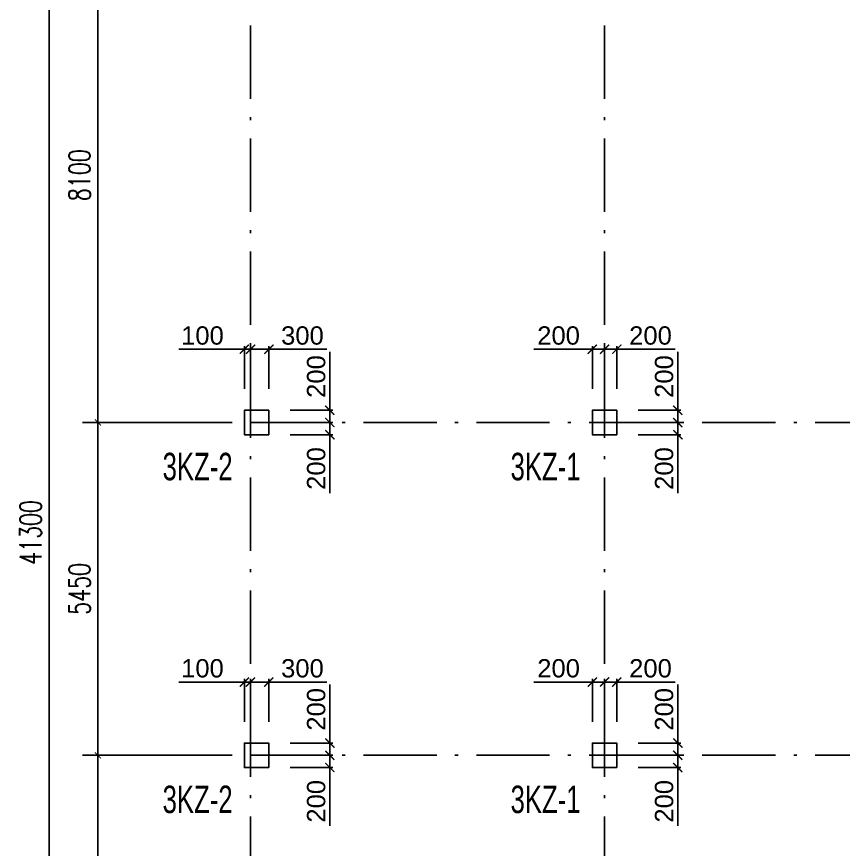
# Model space of a CAD drawing. Header units: millimetres. Extents: x -3831 to 465700, y 39900 to 106100.
# Drawn here: x 96169 to 109712, y 75460 to 89096 of the extents above; entities that cross this region are included whole.
import ezdxf

# ---------------------------------------------------------------- set-up
doc = ezdxf.new("R2010")
doc.units = ezdxf.units.MM
doc.linetypes.add('线型2', pattern=[1850, 1200, -300, 50, -300])
for name, color, linetype in [('AXIS', 3, 'Continuous'), ('column_dim', 90, 'Continuous'), ('DOTE', 10, '线型2')]:
    doc.layers.add(name, color=color, linetype=linetype)
doc.layers.add('S_Cl', color=2, linetype='Continuous', lineweight=25)
doc.layers.add('S_ColumFocus', color=2, linetype='Continuous', lineweight=9)
doc.styles.add('_TCH_DIM_T3', font='SIMPLEX', dxfattribs={"width": 0.705882, "bigfont": 'GBCBIG'})
doc.styles.get("Standard").update_dxf_attribs({"font": 'arial.ttf'})
doc.styles.add('xxxx', font='RIF.ttf')
doc.dimstyles.new('_TCH_ARCH&&100', dxfattribs={"dimtxt": 297.5, "dimasz": 100, "dimexe": 250, "dimexo": 300, "dimgap": 126.25, "dimtad": 1, "dimdec": 0, "dimzin": 0, "dimdsep": 46, "dimtxsty": '_TCH_DIM_T3', "dimblk": 'ARCHTICK', "dimcen": 0.09, "dimclrt": 7, "dimazin": 2, "dimtfac": 1, "dimtdec": 0, "dimtix": 1, "dimtmove": 2, "dimatfit": 3, "dimfxl": 100, "dimtolj": 1, "dimtzin": 0, "dimarcsym": 0})
doc.dimstyles.new('ISO-25', dxfattribs={"dimtxt": 2.5, "dimasz": 2.5, "dimexe": 1.25, "dimexo": 0.625, "dimtad": 1, "dimtxsty": 'Standard', "dimcen": 2.5, "dimadec": 0, "dimazin": 0, "dimtfac": 1, "dimtmove": 0, "dimatfit": 3, "dimfxl": 1, "dimarcsym": 0})

# ---------------------------------------------------------------- blocks, each defined once
blk = doc.blocks.new('_ArchTick')
at = {"color": 0, "linetype": 'ByBlock', "const_width": 0.15}
blk.add_lwpolyline([(-0.5, -0.5), (0.5, 0.5)], dxfattribs=at)
blk = doc.blocks.new('*D1962')
at = {"layer": 'column_dim', "color": 0, "lineweight": -2, "transparency": 16777216}
for p, q in [((106350, 82450), (107050, 82450)), ((107000, 82450), (107000, 82250)), ((106350, 82250), (107050, 82250)), ((107000, 82250), (107000, 81293))]:
    blk.add_line(p, q, dxfattribs=at)
at = {"layer": 'Defpoints', "color": 0, "transparency": 16777216}
for p in [(106000, 82450), (107000, 82450), (106000, 82250)]:
    blk.add_point(p, dxfattribs=at)
at = {"layer": 'column_dim', "color": 0, "lineweight": -2, "transparency": 16777216, "xscale": 150, "yscale": 150, "zscale": 150}
for p, rotation in [((107000, 82450), 90), ((107000, 82250), 270)]:
    blk.add_blockref('_ArchTick', p, dxfattribs=dict(at, rotation=rotation))
at = {"layer": 'column_dim', "color": 7, "transparency": 16777216, "insert": (106777, 81697), "char_height": 300, "attachment_point": 5, "rotation": 90}
blk.add_mtext('200', dxfattribs=at)
blk = doc.blocks.new('*D1963')
at = {"layer": 'column_dim', "color": 0, "lineweight": -2, "transparency": 16777216}
for p, q in [((107000, 82650), (107000, 83607)), ((106350, 82650), (107050, 82650)), ((107000, 82450), (107000, 82650)), ((106350, 82450), (107050, 82450))]:
    blk.add_line(p, q, dxfattribs=at)
at = {"layer": 'Defpoints', "color": 0, "transparency": 16777216}
for p in [(106000, 82650), (106000, 82450), (107000, 82450)]:
    blk.add_point(p, dxfattribs=at)
at = {"layer": 'column_dim', "color": 0, "lineweight": -2, "transparency": 16777216, "xscale": 150, "yscale": 150, "zscale": 150}
for p, rotation in [((107000, 82650), 90), ((107000, 82450), 270)]:
    blk.add_blockref('_ArchTick', p, dxfattribs=dict(at, rotation=rotation))
at = {"layer": 'column_dim', "color": 7, "transparency": 16777216, "insert": (106777, 83203), "char_height": 300, "attachment_point": 5, "rotation": 90}
blk.add_mtext('200', dxfattribs=at)
blk = doc.blocks.new('*D1964')
at = {"layer": 'column_dim', "color": 0, "lineweight": -2, "transparency": 16777216}
for p, q in [((105800, 83000), (105800, 83700)), ((105800, 83650), (106000, 83650)), ((106000, 83000), (106000, 83700)), ((106000, 83650), (106957, 83650))]:
    blk.add_line(p, q, dxfattribs=at)
at = {"layer": 'Defpoints', "color": 0, "transparency": 16777216}
for p in [(105800, 83650), (105800, 82650), (106000, 82650)]:
    blk.add_point(p, dxfattribs=at)
at = {"layer": 'column_dim', "color": 0, "lineweight": -2, "transparency": 16777216, "xscale": 150, "yscale": 150, "zscale": 150, "rotation": 180}
blk.add_blockref('_ArchTick', (105800, 83650), dxfattribs=at)
at = {"layer": 'column_dim', "color": 0, "lineweight": -2, "transparency": 16777216, "xscale": 150, "yscale": 150, "zscale": 150}
blk.add_blockref('_ArchTick', (106000, 83650), dxfattribs=at)
at = {"layer": 'column_dim', "color": 7, "transparency": 16777216, "insert": (106553, 83873), "char_height": 300, "attachment_point": 5}
blk.add_mtext('200', dxfattribs=at)
blk = doc.blocks.new('*D1965')
at = {"layer": 'column_dim', "color": 0, "lineweight": -2, "transparency": 16777216}
for p, q in [((105600, 83650), (104643, 83650)), ((105600, 83000), (105600, 83700)), ((105800, 83650), (105600, 83650)), ((105800, 83000), (105800, 83700))]:
    blk.add_line(p, q, dxfattribs=at)
at = {"layer": 'Defpoints', "color": 0, "transparency": 16777216}
for p in [(105800, 83650), (105600, 82650), (105800, 82650)]:
    blk.add_point(p, dxfattribs=at)
at = {"layer": 'column_dim', "color": 0, "lineweight": -2, "transparency": 16777216, "xscale": 150, "yscale": 150, "zscale": 150, "rotation": 180}
blk.add_blockref('_ArchTick', (105600, 83650), dxfattribs=at)
at = {"layer": 'column_dim', "color": 0, "lineweight": -2, "transparency": 16777216, "xscale": 150, "yscale": 150, "zscale": 150}
blk.add_blockref('_ArchTick', (105800, 83650), dxfattribs=at)
at = {"layer": 'column_dim', "color": 7, "transparency": 16777216, "insert": (105047, 83873), "char_height": 300, "attachment_point": 5}
blk.add_mtext('200', dxfattribs=at)
blk = doc.blocks.new('*D1966')
at = {"layer": 'column_dim', "color": 0, "lineweight": -2, "transparency": 16777216}
for p, q in [((106350, 77000), (107050, 77000)), ((107000, 77000), (107000, 76800)), ((106350, 76800), (107050, 76800)), ((107000, 76800), (107000, 75843))]:
    blk.add_line(p, q, dxfattribs=at)
at = {"layer": 'Defpoints', "color": 0, "transparency": 16777216}
for p in [(106000, 77000), (107000, 77000), (106000, 76800)]:
    blk.add_point(p, dxfattribs=at)
at = {"layer": 'column_dim', "color": 0, "lineweight": -2, "transparency": 16777216, "xscale": 150, "yscale": 150, "zscale": 150}
for p, rotation in [((107000, 77000), 90), ((107000, 76800), 270)]:
    blk.add_blockref('_ArchTick', p, dxfattribs=dict(at, rotation=rotation))
at = {"layer": 'column_dim', "color": 7, "transparency": 16777216, "insert": (106777, 76247), "char_height": 300, "attachment_point": 5, "rotation": 90}
blk.add_mtext('200', dxfattribs=at)
blk = doc.blocks.new('*D1967')
at = {"layer": 'column_dim', "color": 0, "lineweight": -2, "transparency": 16777216}
for p, q in [((107000, 77200), (107000, 78157)), ((106350, 77200), (107050, 77200)), ((107000, 77000), (107000, 77200)), ((106350, 77000), (107050, 77000))]:
    blk.add_line(p, q, dxfattribs=at)
at = {"layer": 'Defpoints', "color": 0, "transparency": 16777216}
for p in [(106000, 77200), (106000, 77000), (107000, 77000)]:
    blk.add_point(p, dxfattribs=at)
at = {"layer": 'column_dim', "color": 0, "lineweight": -2, "transparency": 16777216, "xscale": 150, "yscale": 150, "zscale": 150}
for p, rotation in [((107000, 77200), 90), ((107000, 77000), 270)]:
    blk.add_blockref('_ArchTick', p, dxfattribs=dict(at, rotation=rotation))
at = {"layer": 'column_dim', "color": 7, "transparency": 16777216, "insert": (106777, 77753), "char_height": 300, "attachment_point": 5, "rotation": 90}
blk.add_mtext('200', dxfattribs=at)
blk = doc.blocks.new('*D1968')
at = {"layer": 'column_dim', "color": 0, "lineweight": -2, "transparency": 16777216}
for p, q in [((105800, 77550), (105800, 78250)), ((105800, 78200), (106000, 78200)), ((106000, 77550), (106000, 78250)), ((106000, 78200), (106957, 78200))]:
    blk.add_line(p, q, dxfattribs=at)
at = {"layer": 'Defpoints', "color": 0, "transparency": 16777216}
for p in [(105800, 78200), (105800, 77200), (106000, 77200)]:
    blk.add_point(p, dxfattribs=at)
at = {"layer": 'column_dim', "color": 0, "lineweight": -2, "transparency": 16777216, "xscale": 150, "yscale": 150, "zscale": 150, "rotation": 180}
blk.add_blockref('_ArchTick', (105800, 78200), dxfattribs=at)
at = {"layer": 'column_dim', "color": 0, "lineweight": -2, "transparency": 16777216, "xscale": 150, "yscale": 150, "zscale": 150}
blk.add_blockref('_ArchTick', (106000, 78200), dxfattribs=at)
at = {"layer": 'column_dim', "color": 7, "transparency": 16777216, "insert": (106553, 78423), "char_height": 300, "attachment_point": 5}
blk.add_mtext('200', dxfattribs=at)
blk = doc.blocks.new('*D1969')
at = {"layer": 'column_dim', "color": 0, "lineweight": -2, "transparency": 16777216}
for p, q in [((105600, 78200), (104643, 78200)), ((105600, 77550), (105600, 78250)), ((105800, 78200), (105600, 78200)), ((105800, 77550), (105800, 78250))]:
    blk.add_line(p, q, dxfattribs=at)
at = {"layer": 'Defpoints', "color": 0, "transparency": 16777216}
for p in [(105800, 78200), (105600, 77200), (105800, 77200)]:
    blk.add_point(p, dxfattribs=at)
at = {"layer": 'column_dim', "color": 0, "lineweight": -2, "transparency": 16777216, "xscale": 150, "yscale": 150, "zscale": 150, "rotation": 180}
blk.add_blockref('_ArchTick', (105600, 78200), dxfattribs=at)
at = {"layer": 'column_dim', "color": 0, "lineweight": -2, "transparency": 16777216, "xscale": 150, "yscale": 150, "zscale": 150}
blk.add_blockref('_ArchTick', (105800, 78200), dxfattribs=at)
at = {"layer": 'column_dim', "color": 7, "transparency": 16777216, "insert": (105047, 78423), "char_height": 300, "attachment_point": 5}
blk.add_mtext('200', dxfattribs=at)
blk = doc.blocks.new('*D1994')
at = {"layer": 'column_dim', "color": 0, "lineweight": -2, "transparency": 16777216}
for p, q in [((100650, 82450), (101350, 82450)), ((101300, 82450), (101300, 82250)), ((100650, 82250), (101350, 82250)), ((101300, 82250), (101300, 81293))]:
    blk.add_line(p, q, dxfattribs=at)
at = {"layer": 'Defpoints', "color": 0, "transparency": 16777216}
for p in [(100300, 82450), (101300, 82450), (100300, 82250)]:
    blk.add_point(p, dxfattribs=at)
at = {"layer": 'column_dim', "color": 0, "lineweight": -2, "transparency": 16777216, "xscale": 150, "yscale": 150, "zscale": 150}
for p, rotation in [((101300, 82450), 90), ((101300, 82250), 270)]:
    blk.add_blockref('_ArchTick', p, dxfattribs=dict(at, rotation=rotation))
at = {"layer": 'column_dim', "color": 7, "transparency": 16777216, "insert": (101077, 81697), "char_height": 300, "attachment_point": 5, "rotation": 90}
blk.add_mtext('200', dxfattribs=at)
blk = doc.blocks.new('*D1995')
at = {"layer": 'column_dim', "color": 0, "lineweight": -2, "transparency": 16777216}
for p, q in [((101300, 82650), (101300, 83607)), ((100650, 82650), (101350, 82650)), ((101300, 82450), (101300, 82650)), ((100650, 82450), (101350, 82450))]:
    blk.add_line(p, q, dxfattribs=at)
at = {"layer": 'Defpoints', "color": 0, "transparency": 16777216}
for p in [(100300, 82650), (100300, 82450), (101300, 82450)]:
    blk.add_point(p, dxfattribs=at)
at = {"layer": 'column_dim', "color": 0, "lineweight": -2, "transparency": 16777216, "xscale": 150, "yscale": 150, "zscale": 150}
for p, rotation in [((101300, 82650), 90), ((101300, 82450), 270)]:
    blk.add_blockref('_ArchTick', p, dxfattribs=dict(at, rotation=rotation))
at = {"layer": 'column_dim', "color": 7, "transparency": 16777216, "insert": (101077, 83203), "char_height": 300, "attachment_point": 5, "rotation": 90}
blk.add_mtext('200', dxfattribs=at)
blk = doc.blocks.new('*D1996')
at = {"layer": 'column_dim', "color": 0, "lineweight": -2, "transparency": 16777216}
for p, q in [((100000, 83000), (100000, 83700)), ((100000, 83650), (100300, 83650)), ((100300, 83000), (100300, 83700)), ((100300, 83650), (101252, 83650))]:
    blk.add_line(p, q, dxfattribs=at)
at = {"layer": 'Defpoints', "color": 0, "transparency": 16777216}
for p in [(100000, 83650), (100000, 82650), (100300, 82650)]:
    blk.add_point(p, dxfattribs=at)
at = {"layer": 'column_dim', "color": 0, "lineweight": -2, "transparency": 16777216, "xscale": 150, "yscale": 150, "zscale": 150, "rotation": 180}
blk.add_blockref('_ArchTick', (100000, 83650), dxfattribs=at)
at = {"layer": 'column_dim', "color": 0, "lineweight": -2, "transparency": 16777216, "xscale": 150, "yscale": 150, "zscale": 150}
blk.add_blockref('_ArchTick', (100300, 83650), dxfattribs=at)
at = {"layer": 'column_dim', "color": 7, "transparency": 16777216, "insert": (100851, 83873), "char_height": 300, "attachment_point": 5}
blk.add_mtext('300', dxfattribs=at)
blk = doc.blocks.new('*D1997')
at = {"layer": 'column_dim', "color": 0, "lineweight": -2, "transparency": 16777216}
for p, q in [((99900, 83650), (98826, 83650)), ((99900, 83000), (99900, 83700)), ((100000, 83650), (99900, 83650)), ((100000, 83000), (100000, 83700)), ((100000, 83650), (100150, 83650))]:
    blk.add_line(p, q, dxfattribs=at)
at = {"layer": 'Defpoints', "color": 0, "transparency": 16777216}
for p in [(100000, 83650), (99900, 82650), (100000, 82650)]:
    blk.add_point(p, dxfattribs=at)
at = {"layer": 'column_dim', "color": 0, "lineweight": -2, "transparency": 16777216, "xscale": 150, "yscale": 150, "zscale": 150}
blk.add_blockref('_ArchTick', (99900, 83650), dxfattribs=at)
at = {"layer": 'column_dim', "color": 0, "lineweight": -2, "transparency": 16777216, "xscale": 150, "yscale": 150, "zscale": 150, "rotation": 180}
blk.add_blockref('_ArchTick', (100000, 83650), dxfattribs=at)
at = {"layer": 'column_dim', "color": 7, "transparency": 16777216, "insert": (99213, 83873), "char_height": 300, "attachment_point": 5}
blk.add_mtext('100', dxfattribs=at)
blk = doc.blocks.new('*D1998')
at = {"layer": 'column_dim', "color": 0, "lineweight": -2, "transparency": 16777216}
for p, q in [((100650, 77000), (101350, 77000)), ((101300, 77000), (101300, 76800)), ((100650, 76800), (101350, 76800)), ((101300, 76800), (101300, 75843))]:
    blk.add_line(p, q, dxfattribs=at)
at = {"layer": 'Defpoints', "color": 0, "transparency": 16777216}
for p in [(100300, 77000), (101300, 77000), (100300, 76800)]:
    blk.add_point(p, dxfattribs=at)
at = {"layer": 'column_dim', "color": 0, "lineweight": -2, "transparency": 16777216, "xscale": 150, "yscale": 150, "zscale": 150}
for p, rotation in [((101300, 77000), 90), ((101300, 76800), 270)]:
    blk.add_blockref('_ArchTick', p, dxfattribs=dict(at, rotation=rotation))
at = {"layer": 'column_dim', "color": 7, "transparency": 16777216, "insert": (101077, 76247), "char_height": 300, "attachment_point": 5, "rotation": 90}
blk.add_mtext('200', dxfattribs=at)
blk = doc.blocks.new('*D1999')
at = {"layer": 'column_dim', "color": 0, "lineweight": -2, "transparency": 16777216}
for p, q in [((101300, 77200), (101300, 78157)), ((100650, 77200), (101350, 77200)), ((101300, 77000), (101300, 77200)), ((100650, 77000), (101350, 77000))]:
    blk.add_line(p, q, dxfattribs=at)
at = {"layer": 'Defpoints', "color": 0, "transparency": 16777216}
for p in [(100300, 77200), (100300, 77000), (101300, 77000)]:
    blk.add_point(p, dxfattribs=at)
at = {"layer": 'column_dim', "color": 0, "lineweight": -2, "transparency": 16777216, "xscale": 150, "yscale": 150, "zscale": 150}
for p, rotation in [((101300, 77200), 90), ((101300, 77000), 270)]:
    blk.add_blockref('_ArchTick', p, dxfattribs=dict(at, rotation=rotation))
at = {"layer": 'column_dim', "color": 7, "transparency": 16777216, "insert": (101077, 77753), "char_height": 300, "attachment_point": 5, "rotation": 90}
blk.add_mtext('200', dxfattribs=at)
blk = doc.blocks.new('*D2000')
at = {"layer": 'column_dim', "color": 0, "lineweight": -2, "transparency": 16777216}
for p, q in [((100000, 77550), (100000, 78250)), ((100000, 78200), (100300, 78200)), ((100300, 77550), (100300, 78250)), ((100300, 78200), (101252, 78200))]:
    blk.add_line(p, q, dxfattribs=at)
at = {"layer": 'Defpoints', "color": 0, "transparency": 16777216}
for p in [(100000, 78200), (100000, 77200), (100300, 77200)]:
    blk.add_point(p, dxfattribs=at)
at = {"layer": 'column_dim', "color": 0, "lineweight": -2, "transparency": 16777216, "xscale": 150, "yscale": 150, "zscale": 150, "rotation": 180}
blk.add_blockref('_ArchTick', (100000, 78200), dxfattribs=at)
at = {"layer": 'column_dim', "color": 0, "lineweight": -2, "transparency": 16777216, "xscale": 150, "yscale": 150, "zscale": 150}
blk.add_blockref('_ArchTick', (100300, 78200), dxfattribs=at)
at = {"layer": 'column_dim', "color": 7, "transparency": 16777216, "insert": (100851, 78423), "char_height": 300, "attachment_point": 5}
blk.add_mtext('300', dxfattribs=at)
blk = doc.blocks.new('*D2001')
at = {"layer": 'column_dim', "color": 0, "lineweight": -2, "transparency": 16777216}
for p, q in [((99900, 78200), (98826, 78200)), ((99900, 77550), (99900, 78250)), ((100000, 78200), (99900, 78200)), ((100000, 77550), (100000, 78250)), ((100000, 78200), (100150, 78200))]:
    blk.add_line(p, q, dxfattribs=at)
at = {"layer": 'Defpoints', "color": 0, "transparency": 16777216}
for p in [(100000, 78200), (99900, 77200), (100000, 77200)]:
    blk.add_point(p, dxfattribs=at)
at = {"layer": 'column_dim', "color": 0, "lineweight": -2, "transparency": 16777216, "xscale": 150, "yscale": 150, "zscale": 150}
blk.add_blockref('_ArchTick', (99900, 78200), dxfattribs=at)
at = {"layer": 'column_dim', "color": 0, "lineweight": -2, "transparency": 16777216, "xscale": 150, "yscale": 150, "zscale": 150, "rotation": 180}
blk.add_blockref('_ArchTick', (100000, 78200), dxfattribs=at)
at = {"layer": 'column_dim', "color": 7, "transparency": 16777216, "insert": (99213, 78423), "char_height": 300, "attachment_point": 5}
blk.add_mtext('100', dxfattribs=at)
blk = doc.blocks.new('*D2367')
at = {"layer": 'AXIS', "color": 0, "lineweight": -2, "transparency": 16777216}
for p, q in [((99700, 101300), (96450, 101300)), ((96700, 60000), (96700, 101300)), ((99700, 60000), (96450, 60000))]:
    blk.add_line(p, q, dxfattribs=at)
at = {"layer": 'Defpoints', "color": 0, "transparency": 16777216}
for p in [(96700, 101300), (100000, 101300), (100000, 60000)]:
    blk.add_point(p, dxfattribs=at)
at = {"layer": 'AXIS', "color": 0, "lineweight": -2, "transparency": 16777216, "xscale": 100, "yscale": 100, "zscale": 100}
for p, rotation in [((96700, 101300), 90), ((96700, 60000), 270)]:
    blk.add_blockref('_ArchTick', p, dxfattribs=dict(at, rotation=rotation))
at = {"layer": 'AXIS', "color": 7, "transparency": 16777216, "insert": (96398.75, 80650), "char_height": 350, "attachment_point": 5, "rotation": 90, "style": '_TCH_DIM_T3'}
blk.add_mtext('\\A1;41300', dxfattribs=at)
blk = doc.blocks.new('*D2370')
at = {"layer": 'AXIS', "color": 0, "lineweight": -2, "transparency": 16777216}
for p, q in [((99700, 77000), (97250, 77000)), ((97500, 71600), (97500, 77000)), ((99700, 71600), (97250, 71600))]:
    blk.add_line(p, q, dxfattribs=at)
at = {"layer": 'Defpoints', "color": 0, "transparency": 16777216}
for p in [(97500, 77000), (100000, 77000), (100000, 71600)]:
    blk.add_point(p, dxfattribs=at)
at = {"layer": 'AXIS', "color": 0, "lineweight": -2, "transparency": 16777216, "xscale": 100, "yscale": 100, "zscale": 100}
for p, rotation in [((97500, 77000), 90), ((97500, 71600), 270)]:
    blk.add_blockref('_ArchTick', p, dxfattribs=dict(at, rotation=rotation))
at = {"layer": 'AXIS', "color": 7, "transparency": 16777216, "insert": (97198.75, 74300), "char_height": 350, "attachment_point": 5, "rotation": 90, "style": '_TCH_DIM_T3'}
blk.add_mtext('\\A1;5400', dxfattribs=at)
blk = doc.blocks.new('*D2371')
at = {"layer": 'AXIS', "color": 0, "lineweight": -2, "transparency": 16777216}
for p, q in [((99700, 82450), (97250, 82450)), ((97500, 77000), (97500, 82450)), ((99700, 77000), (97250, 77000))]:
    blk.add_line(p, q, dxfattribs=at)
at = {"layer": 'Defpoints', "color": 0, "transparency": 16777216}
for p in [(97500, 82450), (100000, 82450), (100000, 77000)]:
    blk.add_point(p, dxfattribs=at)
at = {"layer": 'AXIS', "color": 0, "lineweight": -2, "transparency": 16777216, "xscale": 100, "yscale": 100, "zscale": 100}
for p, rotation in [((97500, 82450), 90), ((97500, 77000), 270)]:
    blk.add_blockref('_ArchTick', p, dxfattribs=dict(at, rotation=rotation))
at = {"layer": 'AXIS', "color": 7, "transparency": 16777216, "insert": (97198.75, 79725), "char_height": 350, "attachment_point": 5, "rotation": 90, "style": '_TCH_DIM_T3'}
blk.add_mtext('\\A1;5450', dxfattribs=at)
blk = doc.blocks.new('*D2372')
at = {"layer": 'AXIS', "color": 0, "lineweight": -2, "transparency": 16777216}
for p, q in [((99700, 90550), (97250, 90550)), ((97500, 82450), (97500, 90550)), ((99700, 82450), (97250, 82450))]:
    blk.add_line(p, q, dxfattribs=at)
at = {"layer": 'Defpoints', "color": 0, "transparency": 16777216}
for p in [(97500, 90550), (100000, 90550), (100000, 82450)]:
    blk.add_point(p, dxfattribs=at)
at = {"layer": 'AXIS', "color": 0, "lineweight": -2, "transparency": 16777216, "xscale": 100, "yscale": 100, "zscale": 100}
for p, rotation in [((97500, 90550), 90), ((97500, 82450), 270)]:
    blk.add_blockref('_ArchTick', p, dxfattribs=dict(at, rotation=rotation))
at = {"layer": 'AXIS', "color": 7, "transparency": 16777216, "insert": (97198.75, 86500), "char_height": 350, "attachment_point": 5, "rotation": 90, "style": '_TCH_DIM_T3'}
blk.add_mtext('\\A1;8100', dxfattribs=at)

msp = doc.modelspace()

# ---------------------------------------------------------------- linework, layer by layer
at = {"layer": 'DOTE'}
for p, q in [((100000, 60000), (100000, 101300)), ((105800, 60000), (105800, 101300)), ((100000, 82450), (172500, 82450)), ((100000, 77000), (172500, 77000))]:
    msp.add_line(p, q, dxfattribs=at)
at = {"layer": 'S_Cl'}
for points in [[(100300, 82250), (100300, 82650), (99900, 82650), (99900, 82250)], [(106000, 82250), (106000, 82650), (105600, 82650), (105600, 82250)], [(100300, 76800), (100300, 77200), (99900, 77200), (99900, 76800)], [(106000, 76800), (106000, 77200), (105600, 77200), (105600, 76800)]]:
    msp.add_lwpolyline(points, close=True, dxfattribs=at)

# ---------------------------------------------------------------- texts
at = {"layer": 'S_ColumFocus', "char_height": 450, "width": 845.875, "attachment_point": 5, "style": 'xxxx'}
for s, insert in [('\\W0.7000;3KZ-2', (99133.58697, 81725.64027)), ('{\\W0.7;3KZ-1}', (104833.58697, 81725.64027)), ('\\W0.7000;3KZ-2', (99133.58697, 76275.64027)), ('{\\W0.7;3KZ-1}', (104833.58697, 76275.64027))]:
    msp.add_mtext(s, dxfattribs=dict(at, insert=insert))

# ---------------------------------------------------------------- dimensions: what is measured, and where the dimension line sits
at = {"layer": 'AXIS'}
for p1, p2, distance, picture, middle in [((100000, 60000), (100000, 101300), 3300, '*D2367', (96398.75, 80650)), ((100000, 82450), (100000, 90550), 2500, '*D2372', (97198.75, 86500)), ((100000, 77000), (100000, 82450), 2500, '*D2371', (97198.75, 79725)), ((100000, 71600), (100000, 77000), 2500, '*D2370', (97198.75, 74300))]:
    dim = msp.add_aligned_dim(p1=p1, p2=p2, distance=distance, dimstyle='_TCH_ARCH&&100', override={"dimtxt": 350}, dxfattribs=at)
    dim.commit()
    dim.dimension.update_dxf_attribs({"geometry": picture, "text_midpoint": middle})
at = {"layer": 'column_dim'}
for p1, p2, distance, picture, middle in [((99900, 82650), (100000, 82650), 1000, '*D1997', (99213.21965, 83873.1719)), ((100300, 82650), (100000, 82650), -1000, '*D1996', (100850.79809, 83873.27422)), ((105600, 82650), (105800, 82650), 1000, '*D1965', (105046.54161, 83873.1719)), ((106000, 82650), (105800, 82650), -1000, '*D1964', (106553.45839, 83873.1719)), ((100300, 82650), (100300, 82450), 1000, '*D1995', (101076.8281, 83203.45839)), ((106000, 82650), (106000, 82450), 1000, '*D1963', (106776.8281, 83203.45839)), ((100300, 82250), (100300, 82450), -1000, '*D1994', (101076.8281, 81696.54161)), ((106000, 82250), (106000, 82450), -1000, '*D1962', (106776.8281, 81696.54161)), ((99900, 77200), (100000, 77200), 1000, '*D2001', (99213.21965, 78423.1719)), ((100300, 77200), (100000, 77200), -1000, '*D2000', (100850.79809, 78423.27422)), ((105600, 77200), (105800, 77200), 1000, '*D1969', (105046.54161, 78423.1719)), ((106000, 77200), (105800, 77200), -1000, '*D1968', (106553.45839, 78423.1719)), ((100300, 77200), (100300, 77000), 1000, '*D1999', (101076.8281, 77753.45839)), ((106000, 77200), (106000, 77000), 1000, '*D1967', (106776.8281, 77753.45839)), ((100300, 76800), (100300, 77000), -1000, '*D1998', (101076.8281, 76246.54161)), ((106000, 76800), (106000, 77000), -1000, '*D1966', (106776.8281, 76246.54161))]:
    dim = msp.add_aligned_dim(p1=p1, p2=p2, distance=distance, dimstyle='ISO-25', override={"dimtxt": 300, "dimasz": 150, "dimexe": 50, "dimexo": 350, "dimgap": 70, "dimjust": 1, "dimblk1": 'ArchTick', "dimblk2": 'ArchTick', "dimsah": 1, "dimclrt": 7}, dxfattribs=at)
    dim.commit()
    dim.dimension.update_dxf_attribs({"geometry": picture, "text_midpoint": middle})

doc.saveas('drawing.dxf')
